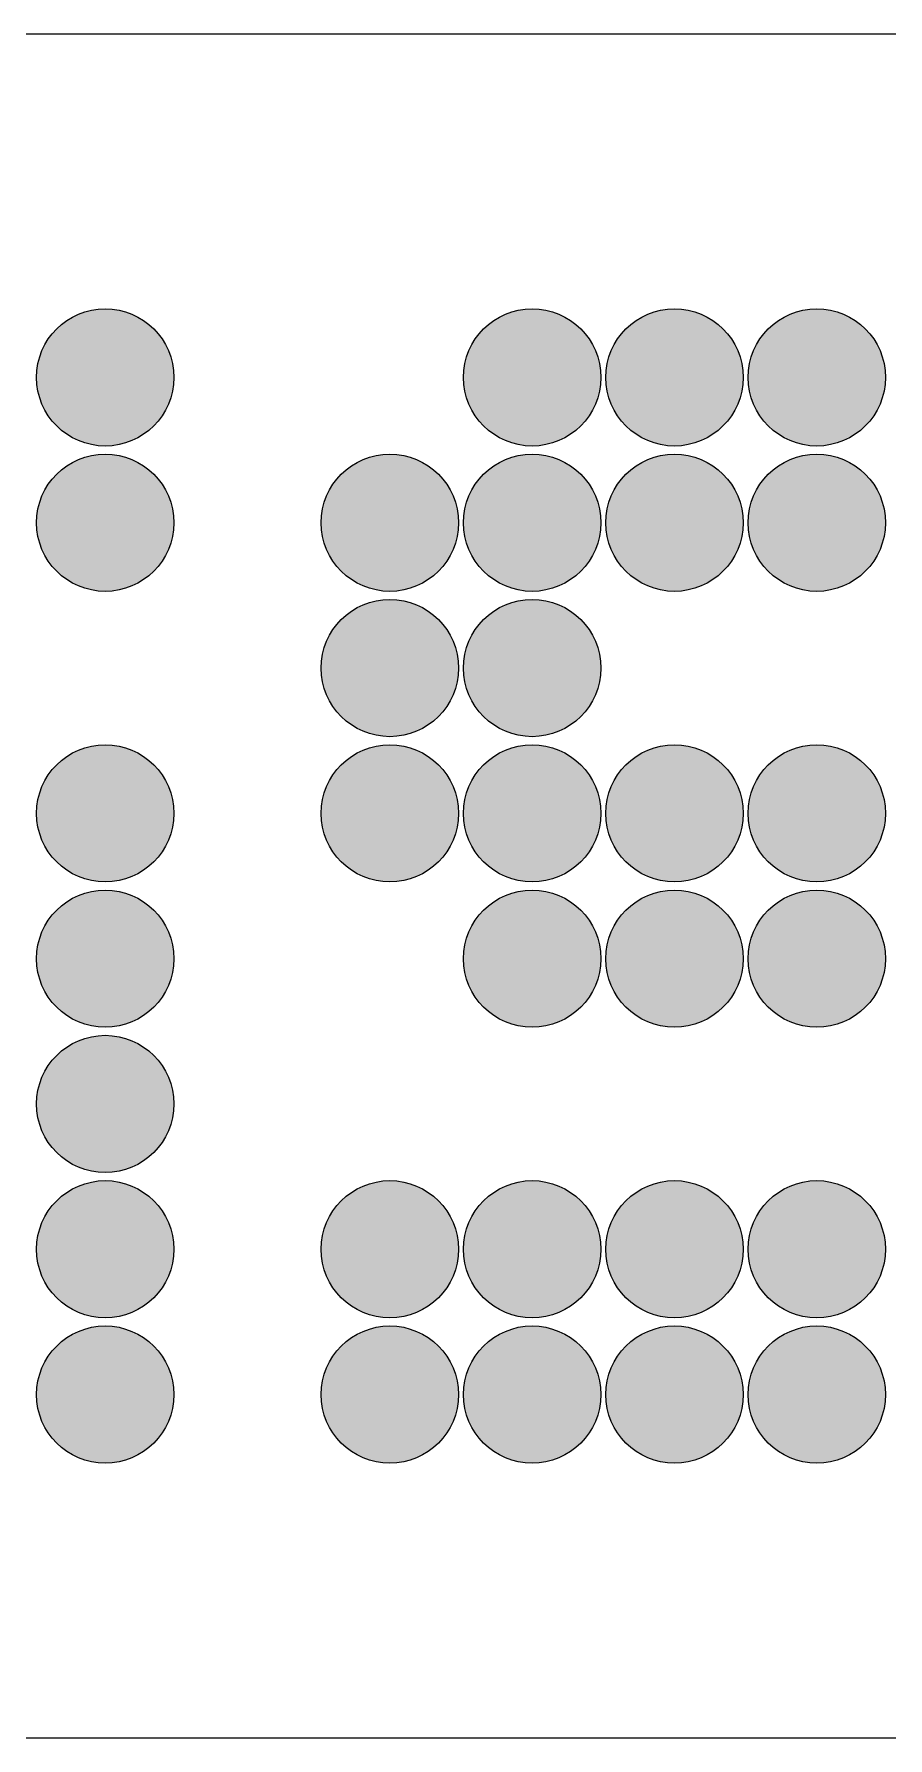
# Model space of a CAD drawing. Header units: inches. Extents: x 36 to 176, y 179 to 246.
# Drawn here: x 105.5 to 139.1, y 179.1 to 246.1 of the extents above; entities that cross this region are included whole.
import ezdxf

# ---------------------------------------------------------------- set-up
doc = ezdxf.new("R2010")
doc.units = ezdxf.units.IN
doc.header["$MEASUREMENT"] = 0
doc.layers.add('CUT', color=7, linetype='Continuous')
doc.layers.add('ENGRAVE', color=7, linetype='Continuous')

# ---------------------------------------------------------------- blocks, each defined once
blk = doc.blocks.new('block 2')
at = {"layer": 'CUT', "color": 7, "lineweight": 5, "true_color": 0xffffff}
blk.add_lwpolyline([(175.55, 246.14), (35.55, 246.14), (35.55, 179.14), (175.55, 179.14), (175.55, 246.14)], dxfattribs=at)
blk = doc.blocks.new('block 6')
at = {"layer": 'ENGRAVE', "true_color": 0xff0000}
h = blk.add_hatch(color=1, dxfattribs=at)
h.dxf.hatch_style = 2
edge = h.paths.add_edge_path()
edge.add_spline(control_points=[(122.45, 198.354), (122.45, 196.863), (123.659, 195.654), (125.15, 195.654), (126.641, 195.654), (127.85, 196.863), (127.85, 198.354), (127.85, 199.845), (126.641, 201.054), (125.15, 201.054), (123.659, 201.054), (122.45, 199.845), (122.45, 198.354), (122.45, 198.354), (122.45, 198.354), (122.45, 198.354)], knot_values=[0, 0, 0, 0, 1, 1, 1, 2, 2, 2, 3, 3, 3, 4, 4, 4, 5, 5, 5, 5], degree=3, periodic=1)
at = {"layer": 'ENGRAVE', "lineweight": 0}
blk.add_open_spline([(122.45, 198.354), (122.45, 196.863), (123.659, 195.654), (125.15, 195.654), (126.641, 195.654), (127.85, 196.863), (127.85, 198.354), (127.85, 199.845), (126.641, 201.054), (125.15, 201.054), (123.659, 201.054), (122.45, 199.845), (122.45, 198.354), (122.45, 198.354), (122.45, 198.354), (122.45, 198.354)], degree=3, knots=[0, 0, 0, 0, 1, 1, 1, 2, 2, 2, 3, 3, 3, 4, 4, 4, 5, 5, 5, 5], dxfattribs=at)
blk = doc.blocks.new('block 7')
at = {"layer": 'ENGRAVE', "true_color": 0xff0000}
h = blk.add_hatch(color=1, dxfattribs=at)
h.dxf.hatch_style = 2
edge = h.paths.add_edge_path()
edge.add_spline(control_points=[(128.05, 192.64), (128.05, 191.148), (129.259, 189.94), (130.75, 189.94), (132.241, 189.94), (133.45, 191.148), (133.45, 192.64), (133.45, 194.131), (132.241, 195.34), (130.75, 195.34), (129.259, 195.34), (128.05, 194.131), (128.05, 192.64), (128.05, 192.64), (128.05, 192.64), (128.05, 192.64)], knot_values=[0, 0, 0, 0, 1, 1, 1, 2, 2, 2, 3, 3, 3, 4, 4, 4, 5, 5, 5, 5], degree=3, periodic=1)
at = {"layer": 'ENGRAVE', "lineweight": 0}
blk.add_open_spline([(128.05, 192.64), (128.05, 191.148), (129.259, 189.94), (130.75, 189.94), (132.241, 189.94), (133.45, 191.148), (133.45, 192.64), (133.45, 194.131), (132.241, 195.34), (130.75, 195.34), (129.259, 195.34), (128.05, 194.131), (128.05, 192.64), (128.05, 192.64), (128.05, 192.64), (128.05, 192.64)], degree=3, knots=[0, 0, 0, 0, 1, 1, 1, 2, 2, 2, 3, 3, 3, 4, 4, 4, 5, 5, 5, 5], dxfattribs=at)
blk = doc.blocks.new('block 11')
at = {"layer": 'ENGRAVE', "true_color": 0xff0000}
h = blk.add_hatch(color=1, dxfattribs=at)
h.dxf.hatch_style = 2
edge = h.paths.add_edge_path()
edge.add_spline(control_points=[(128.05, 215.497), (128.05, 214.006), (129.259, 212.797), (130.75, 212.797), (132.241, 212.797), (133.45, 214.006), (133.45, 215.497), (133.45, 216.988), (132.241, 218.197), (130.75, 218.197), (129.259, 218.197), (128.05, 216.988), (128.05, 215.497), (128.05, 215.497), (128.05, 215.497), (128.05, 215.497)], knot_values=[0, 0, 0, 0, 1, 1, 1, 2, 2, 2, 3, 3, 3, 4, 4, 4, 5, 5, 5, 5], degree=3, periodic=1)
at = {"layer": 'ENGRAVE', "lineweight": 0}
blk.add_open_spline([(128.05, 215.497), (128.05, 214.006), (129.259, 212.797), (130.75, 212.797), (132.241, 212.797), (133.45, 214.006), (133.45, 215.497), (133.45, 216.988), (132.241, 218.197), (130.75, 218.197), (129.259, 218.197), (128.05, 216.988), (128.05, 215.497), (128.05, 215.497), (128.05, 215.497), (128.05, 215.497)], degree=3, knots=[0, 0, 0, 0, 1, 1, 1, 2, 2, 2, 3, 3, 3, 4, 4, 4, 5, 5, 5, 5], dxfattribs=at)
blk = doc.blocks.new('block 12')
at = {"layer": 'ENGRAVE', "true_color": 0xff0000}
h = blk.add_hatch(color=1, dxfattribs=at)
h.dxf.hatch_style = 2
edge = h.paths.add_edge_path()
edge.add_spline(control_points=[(122.45, 226.925), (122.45, 225.434), (123.659, 224.225), (125.15, 224.225), (126.641, 224.225), (127.85, 225.434), (127.85, 226.925), (127.85, 228.416), (126.641, 229.625), (125.15, 229.625), (123.659, 229.625), (122.45, 228.416), (122.45, 226.925), (122.45, 226.925), (122.45, 226.925), (122.45, 226.925)], knot_values=[0, 0, 0, 0, 1, 1, 1, 2, 2, 2, 3, 3, 3, 4, 4, 4, 5, 5, 5, 5], degree=3, periodic=1)
at = {"layer": 'ENGRAVE', "lineweight": 0}
blk.add_open_spline([(122.45, 226.925), (122.45, 225.434), (123.659, 224.225), (125.15, 224.225), (126.641, 224.225), (127.85, 225.434), (127.85, 226.925), (127.85, 228.416), (126.641, 229.625), (125.15, 229.625), (123.659, 229.625), (122.45, 228.416), (122.45, 226.925), (122.45, 226.925), (122.45, 226.925), (122.45, 226.925)], degree=3, knots=[0, 0, 0, 0, 1, 1, 1, 2, 2, 2, 3, 3, 3, 4, 4, 4, 5, 5, 5, 5], dxfattribs=at)
blk = doc.blocks.new('block 16')
at = {"layer": 'ENGRAVE', "true_color": 0xff0000}
h = blk.add_hatch(color=1, dxfattribs=at)
h.dxf.hatch_style = 2
edge = h.paths.add_edge_path()
edge.add_spline(control_points=[(128.05, 232.64), (128.05, 231.148), (129.259, 229.94), (130.75, 229.94), (132.241, 229.94), (133.45, 231.148), (133.45, 232.64), (133.45, 234.131), (132.241, 235.34), (130.75, 235.34), (129.259, 235.34), (128.05, 234.131), (128.05, 232.64), (128.05, 232.64), (128.05, 232.64), (128.05, 232.64)], knot_values=[0, 0, 0, 0, 1, 1, 1, 2, 2, 2, 3, 3, 3, 4, 4, 4, 5, 5, 5, 5], degree=3, periodic=1)
at = {"layer": 'ENGRAVE', "lineweight": 0}
blk.add_open_spline([(128.05, 232.64), (128.05, 231.148), (129.259, 229.94), (130.75, 229.94), (132.241, 229.94), (133.45, 231.148), (133.45, 232.64), (133.45, 234.131), (132.241, 235.34), (130.75, 235.34), (129.259, 235.34), (128.05, 234.131), (128.05, 232.64), (128.05, 232.64), (128.05, 232.64), (128.05, 232.64)], degree=3, knots=[0, 0, 0, 0, 1, 1, 1, 2, 2, 2, 3, 3, 3, 4, 4, 4, 5, 5, 5, 5], dxfattribs=at)
blk = doc.blocks.new('block 17')
at = {"layer": 'ENGRAVE', "true_color": 0xff0000}
h = blk.add_hatch(color=1, dxfattribs=at)
h.dxf.hatch_style = 2
edge = h.paths.add_edge_path()
edge.add_spline(control_points=[(116.85, 215.497), (116.85, 214.006), (118.059, 212.797), (119.55, 212.797), (121.041, 212.797), (122.25, 214.006), (122.25, 215.497), (122.25, 216.988), (121.041, 218.197), (119.55, 218.197), (118.059, 218.197), (116.85, 216.988), (116.85, 215.497), (116.85, 215.497), (116.85, 215.497), (116.85, 215.497)], knot_values=[0, 0, 0, 0, 1, 1, 1, 2, 2, 2, 3, 3, 3, 4, 4, 4, 5, 5, 5, 5], degree=3, periodic=1)
at = {"layer": 'ENGRAVE', "lineweight": 0}
blk.add_open_spline([(116.85, 215.497), (116.85, 214.006), (118.059, 212.797), (119.55, 212.797), (121.041, 212.797), (122.25, 214.006), (122.25, 215.497), (122.25, 216.988), (121.041, 218.197), (119.55, 218.197), (118.059, 218.197), (116.85, 216.988), (116.85, 215.497), (116.85, 215.497), (116.85, 215.497), (116.85, 215.497)], degree=3, knots=[0, 0, 0, 0, 1, 1, 1, 2, 2, 2, 3, 3, 3, 4, 4, 4, 5, 5, 5, 5], dxfattribs=at)
blk = doc.blocks.new('block 19')
at = {"layer": 'ENGRAVE', "true_color": 0xff0000}
h = blk.add_hatch(color=1, dxfattribs=at)
h.dxf.hatch_style = 2
edge = h.paths.add_edge_path()
edge.add_spline(control_points=[(105.65, 198.354), (105.65, 196.863), (106.859, 195.654), (108.35, 195.654), (109.841, 195.654), (111.05, 196.863), (111.05, 198.354), (111.05, 199.845), (109.841, 201.054), (108.35, 201.054), (106.859, 201.054), (105.65, 199.845), (105.65, 198.354), (105.65, 198.354), (105.65, 198.354), (105.65, 198.354)], knot_values=[0, 0, 0, 0, 1, 1, 1, 2, 2, 2, 3, 3, 3, 4, 4, 4, 5, 5, 5, 5], degree=3, periodic=1)
at = {"layer": 'ENGRAVE', "lineweight": 0}
blk.add_open_spline([(105.65, 198.354), (105.65, 196.863), (106.859, 195.654), (108.35, 195.654), (109.841, 195.654), (111.05, 196.863), (111.05, 198.354), (111.05, 199.845), (109.841, 201.054), (108.35, 201.054), (106.859, 201.054), (105.65, 199.845), (105.65, 198.354), (105.65, 198.354), (105.65, 198.354), (105.65, 198.354)], degree=3, knots=[0, 0, 0, 0, 1, 1, 1, 2, 2, 2, 3, 3, 3, 4, 4, 4, 5, 5, 5, 5], dxfattribs=at)
blk = doc.blocks.new('block 48')
at = {"layer": 'ENGRAVE', "true_color": 0xff0000}
h = blk.add_hatch(color=1, dxfattribs=at)
h.dxf.hatch_style = 2
edge = h.paths.add_edge_path()
edge.add_spline(control_points=[(105.65, 232.64), (105.65, 231.148), (106.859, 229.94), (108.35, 229.94), (109.841, 229.94), (111.05, 231.148), (111.05, 232.64), (111.05, 234.131), (109.841, 235.34), (108.35, 235.34), (106.859, 235.34), (105.65, 234.131), (105.65, 232.64), (105.65, 232.64), (105.65, 232.64), (105.65, 232.64)], knot_values=[0, 0, 0, 0, 1, 1, 1, 2, 2, 2, 3, 3, 3, 4, 4, 4, 5, 5, 5, 5], degree=3, periodic=1)
at = {"layer": 'ENGRAVE', "lineweight": 0}
blk.add_open_spline([(105.65, 232.64), (105.65, 231.148), (106.859, 229.94), (108.35, 229.94), (109.841, 229.94), (111.05, 231.148), (111.05, 232.64), (111.05, 234.131), (109.841, 235.34), (108.35, 235.34), (106.859, 235.34), (105.65, 234.131), (105.65, 232.64), (105.65, 232.64), (105.65, 232.64), (105.65, 232.64)], degree=3, knots=[0, 0, 0, 0, 1, 1, 1, 2, 2, 2, 3, 3, 3, 4, 4, 4, 5, 5, 5, 5], dxfattribs=at)
blk = doc.blocks.new('block 49')
at = {"layer": 'ENGRAVE', "true_color": 0xff0000}
h = blk.add_hatch(color=1, dxfattribs=at)
h.dxf.hatch_style = 2
edge = h.paths.add_edge_path()
edge.add_spline(control_points=[(105.65, 215.497), (105.65, 214.006), (106.859, 212.797), (108.35, 212.797), (109.841, 212.797), (111.05, 214.006), (111.05, 215.497), (111.05, 216.988), (109.841, 218.197), (108.35, 218.197), (106.859, 218.197), (105.65, 216.988), (105.65, 215.497), (105.65, 215.497), (105.65, 215.497), (105.65, 215.497)], knot_values=[0, 0, 0, 0, 1, 1, 1, 2, 2, 2, 3, 3, 3, 4, 4, 4, 5, 5, 5, 5], degree=3, periodic=1)
at = {"layer": 'ENGRAVE', "lineweight": 0}
blk.add_open_spline([(105.65, 215.497), (105.65, 214.006), (106.859, 212.797), (108.35, 212.797), (109.841, 212.797), (111.05, 214.006), (111.05, 215.497), (111.05, 216.988), (109.841, 218.197), (108.35, 218.197), (106.859, 218.197), (105.65, 216.988), (105.65, 215.497), (105.65, 215.497), (105.65, 215.497), (105.65, 215.497)], degree=3, knots=[0, 0, 0, 0, 1, 1, 1, 2, 2, 2, 3, 3, 3, 4, 4, 4, 5, 5, 5, 5], dxfattribs=at)
blk = doc.blocks.new('block 50')
at = {"layer": 'ENGRAVE', "true_color": 0xff0000}
h = blk.add_hatch(color=1, dxfattribs=at)
h.dxf.hatch_style = 2
edge = h.paths.add_edge_path()
edge.add_spline(control_points=[(105.65, 192.64), (105.65, 191.148), (106.859, 189.94), (108.35, 189.94), (109.841, 189.94), (111.05, 191.148), (111.05, 192.64), (111.05, 194.131), (109.841, 195.34), (108.35, 195.34), (106.859, 195.34), (105.65, 194.131), (105.65, 192.64), (105.65, 192.64), (105.65, 192.64), (105.65, 192.64)], knot_values=[0, 0, 0, 0, 1, 1, 1, 2, 2, 2, 3, 3, 3, 4, 4, 4, 5, 5, 5, 5], degree=3, periodic=1)
at = {"layer": 'ENGRAVE', "lineweight": 0}
blk.add_open_spline([(105.65, 192.64), (105.65, 191.148), (106.859, 189.94), (108.35, 189.94), (109.841, 189.94), (111.05, 191.148), (111.05, 192.64), (111.05, 194.131), (109.841, 195.34), (108.35, 195.34), (106.859, 195.34), (105.65, 194.131), (105.65, 192.64), (105.65, 192.64), (105.65, 192.64), (105.65, 192.64)], degree=3, knots=[0, 0, 0, 0, 1, 1, 1, 2, 2, 2, 3, 3, 3, 4, 4, 4, 5, 5, 5, 5], dxfattribs=at)
blk = doc.blocks.new('block 52')
at = {"layer": 'ENGRAVE', "true_color": 0xff0000}
h = blk.add_hatch(color=1, dxfattribs=at)
h.dxf.hatch_style = 2
edge = h.paths.add_edge_path()
edge.add_spline(control_points=[(116.85, 198.354), (116.85, 196.863), (118.059, 195.654), (119.55, 195.654), (121.041, 195.654), (122.25, 196.863), (122.25, 198.354), (122.25, 199.845), (121.041, 201.054), (119.55, 201.054), (118.059, 201.054), (116.85, 199.845), (116.85, 198.354), (116.85, 198.354), (116.85, 198.354), (116.85, 198.354)], knot_values=[0, 0, 0, 0, 1, 1, 1, 2, 2, 2, 3, 3, 3, 4, 4, 4, 5, 5, 5, 5], degree=3, periodic=1)
at = {"layer": 'ENGRAVE', "lineweight": 0}
blk.add_open_spline([(116.85, 198.354), (116.85, 196.863), (118.059, 195.654), (119.55, 195.654), (121.041, 195.654), (122.25, 196.863), (122.25, 198.354), (122.25, 199.845), (121.041, 201.054), (119.55, 201.054), (118.059, 201.054), (116.85, 199.845), (116.85, 198.354), (116.85, 198.354), (116.85, 198.354), (116.85, 198.354)], degree=3, knots=[0, 0, 0, 0, 1, 1, 1, 2, 2, 2, 3, 3, 3, 4, 4, 4, 5, 5, 5, 5], dxfattribs=at)
blk = doc.blocks.new('block 53')
at = {"layer": 'ENGRAVE', "true_color": 0xff0000}
h = blk.add_hatch(color=1, dxfattribs=at)
h.dxf.hatch_style = 2
edge = h.paths.add_edge_path()
edge.add_spline(control_points=[(133.65, 232.64), (133.65, 231.148), (134.859, 229.94), (136.35, 229.94), (137.841, 229.94), (139.05, 231.148), (139.05, 232.64), (139.05, 234.131), (137.841, 235.34), (136.35, 235.34), (134.859, 235.34), (133.65, 234.131), (133.65, 232.64), (133.65, 232.64), (133.65, 232.64), (133.65, 232.64)], knot_values=[0, 0, 0, 0, 1, 1, 1, 2, 2, 2, 3, 3, 3, 4, 4, 4, 5, 5, 5, 5], degree=3, periodic=1)
at = {"layer": 'ENGRAVE', "lineweight": 0}
blk.add_open_spline([(133.65, 232.64), (133.65, 231.148), (134.859, 229.94), (136.35, 229.94), (137.841, 229.94), (139.05, 231.148), (139.05, 232.64), (139.05, 234.131), (137.841, 235.34), (136.35, 235.34), (134.859, 235.34), (133.65, 234.131), (133.65, 232.64), (133.65, 232.64), (133.65, 232.64), (133.65, 232.64)], degree=3, knots=[0, 0, 0, 0, 1, 1, 1, 2, 2, 2, 3, 3, 3, 4, 4, 4, 5, 5, 5, 5], dxfattribs=at)
blk = doc.blocks.new('block 57')
at = {"layer": 'ENGRAVE', "true_color": 0xff0000}
h = blk.add_hatch(color=1, dxfattribs=at)
h.dxf.hatch_style = 2
edge = h.paths.add_edge_path()
edge.add_spline(control_points=[(122.45, 221.211), (122.45, 219.72), (123.659, 218.511), (125.15, 218.511), (126.641, 218.511), (127.85, 219.72), (127.85, 221.211), (127.85, 222.702), (126.641, 223.911), (125.15, 223.911), (123.659, 223.911), (122.45, 222.702), (122.45, 221.211), (122.45, 221.211), (122.45, 221.211), (122.45, 221.211)], knot_values=[0, 0, 0, 0, 1, 1, 1, 2, 2, 2, 3, 3, 3, 4, 4, 4, 5, 5, 5, 5], degree=3, periodic=1)
at = {"layer": 'ENGRAVE', "lineweight": 0}
blk.add_open_spline([(122.45, 221.211), (122.45, 219.72), (123.659, 218.511), (125.15, 218.511), (126.641, 218.511), (127.85, 219.72), (127.85, 221.211), (127.85, 222.702), (126.641, 223.911), (125.15, 223.911), (123.659, 223.911), (122.45, 222.702), (122.45, 221.211), (122.45, 221.211), (122.45, 221.211), (122.45, 221.211)], degree=3, knots=[0, 0, 0, 0, 1, 1, 1, 2, 2, 2, 3, 3, 3, 4, 4, 4, 5, 5, 5, 5], dxfattribs=at)
blk = doc.blocks.new('block 58')
at = {"layer": 'ENGRAVE', "true_color": 0xff0000}
h = blk.add_hatch(color=1, dxfattribs=at)
h.dxf.hatch_style = 2
edge = h.paths.add_edge_path()
edge.add_spline(control_points=[(133.65, 215.497), (133.65, 214.006), (134.859, 212.797), (136.35, 212.797), (137.841, 212.797), (139.05, 214.006), (139.05, 215.497), (139.05, 216.988), (137.841, 218.197), (136.35, 218.197), (134.859, 218.197), (133.65, 216.988), (133.65, 215.497), (133.65, 215.497), (133.65, 215.497), (133.65, 215.497)], knot_values=[0, 0, 0, 0, 1, 1, 1, 2, 2, 2, 3, 3, 3, 4, 4, 4, 5, 5, 5, 5], degree=3, periodic=1)
at = {"layer": 'ENGRAVE', "lineweight": 0}
blk.add_open_spline([(133.65, 215.497), (133.65, 214.006), (134.859, 212.797), (136.35, 212.797), (137.841, 212.797), (139.05, 214.006), (139.05, 215.497), (139.05, 216.988), (137.841, 218.197), (136.35, 218.197), (134.859, 218.197), (133.65, 216.988), (133.65, 215.497), (133.65, 215.497), (133.65, 215.497), (133.65, 215.497)], degree=3, knots=[0, 0, 0, 0, 1, 1, 1, 2, 2, 2, 3, 3, 3, 4, 4, 4, 5, 5, 5, 5], dxfattribs=at)
blk = doc.blocks.new('block 62')
at = {"layer": 'ENGRAVE', "true_color": 0xff0000}
h = blk.add_hatch(color=1, dxfattribs=at)
h.dxf.hatch_style = 2
edge = h.paths.add_edge_path()
edge.add_spline(control_points=[(122.45, 192.64), (122.45, 191.148), (123.659, 189.94), (125.15, 189.94), (126.641, 189.94), (127.85, 191.148), (127.85, 192.64), (127.85, 194.131), (126.641, 195.34), (125.15, 195.34), (123.659, 195.34), (122.45, 194.131), (122.45, 192.64), (122.45, 192.64), (122.45, 192.64), (122.45, 192.64)], knot_values=[0, 0, 0, 0, 1, 1, 1, 2, 2, 2, 3, 3, 3, 4, 4, 4, 5, 5, 5, 5], degree=3, periodic=1)
at = {"layer": 'ENGRAVE', "lineweight": 0}
blk.add_open_spline([(122.45, 192.64), (122.45, 191.148), (123.659, 189.94), (125.15, 189.94), (126.641, 189.94), (127.85, 191.148), (127.85, 192.64), (127.85, 194.131), (126.641, 195.34), (125.15, 195.34), (123.659, 195.34), (122.45, 194.131), (122.45, 192.64), (122.45, 192.64), (122.45, 192.64), (122.45, 192.64)], degree=3, knots=[0, 0, 0, 0, 1, 1, 1, 2, 2, 2, 3, 3, 3, 4, 4, 4, 5, 5, 5, 5], dxfattribs=at)
blk = doc.blocks.new('block 63')
at = {"layer": 'ENGRAVE', "true_color": 0xff0000}
h = blk.add_hatch(color=1, dxfattribs=at)
h.dxf.hatch_style = 2
edge = h.paths.add_edge_path()
edge.add_spline(control_points=[(128.05, 209.782), (128.05, 208.291), (129.259, 207.082), (130.75, 207.082), (132.241, 207.082), (133.45, 208.291), (133.45, 209.782), (133.45, 211.274), (132.241, 212.482), (130.75, 212.482), (129.259, 212.482), (128.05, 211.274), (128.05, 209.782), (128.05, 209.782), (128.05, 209.782), (128.05, 209.782)], knot_values=[0, 0, 0, 0, 1, 1, 1, 2, 2, 2, 3, 3, 3, 4, 4, 4, 5, 5, 5, 5], degree=3, periodic=1)
at = {"layer": 'ENGRAVE', "lineweight": 0}
blk.add_open_spline([(128.05, 209.782), (128.05, 208.291), (129.259, 207.082), (130.75, 207.082), (132.241, 207.082), (133.45, 208.291), (133.45, 209.782), (133.45, 211.274), (132.241, 212.482), (130.75, 212.482), (129.259, 212.482), (128.05, 211.274), (128.05, 209.782), (128.05, 209.782), (128.05, 209.782), (128.05, 209.782)], degree=3, knots=[0, 0, 0, 0, 1, 1, 1, 2, 2, 2, 3, 3, 3, 4, 4, 4, 5, 5, 5, 5], dxfattribs=at)
blk = doc.blocks.new('block 70')
at = {"layer": 'ENGRAVE', "true_color": 0xff0000}
h = blk.add_hatch(color=1, dxfattribs=at)
h.dxf.hatch_style = 2
edge = h.paths.add_edge_path()
edge.add_spline(control_points=[(133.65, 198.354), (133.65, 196.863), (134.859, 195.654), (136.35, 195.654), (137.841, 195.654), (139.05, 196.863), (139.05, 198.354), (139.05, 199.845), (137.841, 201.054), (136.35, 201.054), (134.859, 201.054), (133.65, 199.845), (133.65, 198.354), (133.65, 198.354), (133.65, 198.354), (133.65, 198.354)], knot_values=[0, 0, 0, 0, 1, 1, 1, 2, 2, 2, 3, 3, 3, 4, 4, 4, 5, 5, 5, 5], degree=3, periodic=1)
at = {"layer": 'ENGRAVE', "lineweight": 0}
blk.add_open_spline([(133.65, 198.354), (133.65, 196.863), (134.859, 195.654), (136.35, 195.654), (137.841, 195.654), (139.05, 196.863), (139.05, 198.354), (139.05, 199.845), (137.841, 201.054), (136.35, 201.054), (134.859, 201.054), (133.65, 199.845), (133.65, 198.354), (133.65, 198.354), (133.65, 198.354), (133.65, 198.354)], degree=3, knots=[0, 0, 0, 0, 1, 1, 1, 2, 2, 2, 3, 3, 3, 4, 4, 4, 5, 5, 5, 5], dxfattribs=at)
blk = doc.blocks.new('block 71')
at = {"layer": 'ENGRAVE', "true_color": 0xff0000}
h = blk.add_hatch(color=1, dxfattribs=at)
h.dxf.hatch_style = 2
edge = h.paths.add_edge_path()
edge.add_spline(control_points=[(133.65, 192.64), (133.65, 191.148), (134.859, 189.94), (136.35, 189.94), (137.841, 189.94), (139.05, 191.148), (139.05, 192.64), (139.05, 194.131), (137.841, 195.34), (136.35, 195.34), (134.859, 195.34), (133.65, 194.131), (133.65, 192.64), (133.65, 192.64), (133.65, 192.64), (133.65, 192.64)], knot_values=[0, 0, 0, 0, 1, 1, 1, 2, 2, 2, 3, 3, 3, 4, 4, 4, 5, 5, 5, 5], degree=3, periodic=1)
at = {"layer": 'ENGRAVE', "lineweight": 0}
blk.add_open_spline([(133.65, 192.64), (133.65, 191.148), (134.859, 189.94), (136.35, 189.94), (137.841, 189.94), (139.05, 191.148), (139.05, 192.64), (139.05, 194.131), (137.841, 195.34), (136.35, 195.34), (134.859, 195.34), (133.65, 194.131), (133.65, 192.64), (133.65, 192.64), (133.65, 192.64), (133.65, 192.64)], degree=3, knots=[0, 0, 0, 0, 1, 1, 1, 2, 2, 2, 3, 3, 3, 4, 4, 4, 5, 5, 5, 5], dxfattribs=at)
blk = doc.blocks.new('block 75')
at = {"layer": 'ENGRAVE', "true_color": 0xff0000}
h = blk.add_hatch(color=1, dxfattribs=at)
h.dxf.hatch_style = 2
edge = h.paths.add_edge_path()
edge.add_spline(control_points=[(122.45, 209.782), (122.45, 208.291), (123.659, 207.082), (125.15, 207.082), (126.641, 207.082), (127.85, 208.291), (127.85, 209.782), (127.85, 211.274), (126.641, 212.482), (125.15, 212.482), (123.659, 212.482), (122.45, 211.274), (122.45, 209.782), (122.45, 209.782), (122.45, 209.782), (122.45, 209.782)], knot_values=[0, 0, 0, 0, 1, 1, 1, 2, 2, 2, 3, 3, 3, 4, 4, 4, 5, 5, 5, 5], degree=3, periodic=1)
at = {"layer": 'ENGRAVE', "lineweight": 0}
blk.add_open_spline([(122.45, 209.782), (122.45, 208.291), (123.659, 207.082), (125.15, 207.082), (126.641, 207.082), (127.85, 208.291), (127.85, 209.782), (127.85, 211.274), (126.641, 212.482), (125.15, 212.482), (123.659, 212.482), (122.45, 211.274), (122.45, 209.782), (122.45, 209.782), (122.45, 209.782), (122.45, 209.782)], degree=3, knots=[0, 0, 0, 0, 1, 1, 1, 2, 2, 2, 3, 3, 3, 4, 4, 4, 5, 5, 5, 5], dxfattribs=at)
blk = doc.blocks.new('block 76')
at = {"layer": 'ENGRAVE', "true_color": 0xff0000}
h = blk.add_hatch(color=1, dxfattribs=at)
h.dxf.hatch_style = 2
edge = h.paths.add_edge_path()
edge.add_spline(control_points=[(128.05, 226.925), (128.05, 225.434), (129.259, 224.225), (130.75, 224.225), (132.241, 224.225), (133.45, 225.434), (133.45, 226.925), (133.45, 228.416), (132.241, 229.625), (130.75, 229.625), (129.259, 229.625), (128.05, 228.416), (128.05, 226.925), (128.05, 226.925), (128.05, 226.925), (128.05, 226.925)], knot_values=[0, 0, 0, 0, 1, 1, 1, 2, 2, 2, 3, 3, 3, 4, 4, 4, 5, 5, 5, 5], degree=3, periodic=1)
at = {"layer": 'ENGRAVE', "lineweight": 0}
blk.add_open_spline([(128.05, 226.925), (128.05, 225.434), (129.259, 224.225), (130.75, 224.225), (132.241, 224.225), (133.45, 225.434), (133.45, 226.925), (133.45, 228.416), (132.241, 229.625), (130.75, 229.625), (129.259, 229.625), (128.05, 228.416), (128.05, 226.925), (128.05, 226.925), (128.05, 226.925), (128.05, 226.925)], degree=3, knots=[0, 0, 0, 0, 1, 1, 1, 2, 2, 2, 3, 3, 3, 4, 4, 4, 5, 5, 5, 5], dxfattribs=at)
blk = doc.blocks.new('block 80')
at = {"layer": 'ENGRAVE', "true_color": 0xff0000}
h = blk.add_hatch(color=1, dxfattribs=at)
h.dxf.hatch_style = 2
edge = h.paths.add_edge_path()
edge.add_spline(control_points=[(122.45, 232.64), (122.45, 231.148), (123.659, 229.94), (125.15, 229.94), (126.641, 229.94), (127.85, 231.148), (127.85, 232.64), (127.85, 234.131), (126.641, 235.34), (125.15, 235.34), (123.659, 235.34), (122.45, 234.131), (122.45, 232.64), (122.45, 232.64), (122.45, 232.64), (122.45, 232.64)], knot_values=[0, 0, 0, 0, 1, 1, 1, 2, 2, 2, 3, 3, 3, 4, 4, 4, 5, 5, 5, 5], degree=3, periodic=1)
at = {"layer": 'ENGRAVE', "lineweight": 0}
blk.add_open_spline([(122.45, 232.64), (122.45, 231.148), (123.659, 229.94), (125.15, 229.94), (126.641, 229.94), (127.85, 231.148), (127.85, 232.64), (127.85, 234.131), (126.641, 235.34), (125.15, 235.34), (123.659, 235.34), (122.45, 234.131), (122.45, 232.64), (122.45, 232.64), (122.45, 232.64), (122.45, 232.64)], degree=3, knots=[0, 0, 0, 0, 1, 1, 1, 2, 2, 2, 3, 3, 3, 4, 4, 4, 5, 5, 5, 5], dxfattribs=at)
blk = doc.blocks.new('block 81')
at = {"layer": 'ENGRAVE', "true_color": 0xff0000}
h = blk.add_hatch(color=1, dxfattribs=at)
h.dxf.hatch_style = 2
edge = h.paths.add_edge_path()
edge.add_spline(control_points=[(116.85, 221.211), (116.85, 219.72), (118.059, 218.511), (119.55, 218.511), (121.041, 218.511), (122.25, 219.72), (122.25, 221.211), (122.25, 222.702), (121.041, 223.911), (119.55, 223.911), (118.059, 223.911), (116.85, 222.702), (116.85, 221.211), (116.85, 221.211), (116.85, 221.211), (116.85, 221.211)], knot_values=[0, 0, 0, 0, 1, 1, 1, 2, 2, 2, 3, 3, 3, 4, 4, 4, 5, 5, 5, 5], degree=3, periodic=1)
at = {"layer": 'ENGRAVE', "lineweight": 0}
blk.add_open_spline([(116.85, 221.211), (116.85, 219.72), (118.059, 218.511), (119.55, 218.511), (121.041, 218.511), (122.25, 219.72), (122.25, 221.211), (122.25, 222.702), (121.041, 223.911), (119.55, 223.911), (118.059, 223.911), (116.85, 222.702), (116.85, 221.211), (116.85, 221.211), (116.85, 221.211), (116.85, 221.211)], degree=3, knots=[0, 0, 0, 0, 1, 1, 1, 2, 2, 2, 3, 3, 3, 4, 4, 4, 5, 5, 5, 5], dxfattribs=at)
blk = doc.blocks.new('block 83')
at = {"layer": 'ENGRAVE', "true_color": 0xff0000}
h = blk.add_hatch(color=1, dxfattribs=at)
h.dxf.hatch_style = 2
edge = h.paths.add_edge_path()
edge.add_spline(control_points=[(105.65, 204.068), (105.65, 202.577), (106.859, 201.368), (108.35, 201.368), (109.841, 201.368), (111.05, 202.577), (111.05, 204.068), (111.05, 205.559), (109.841, 206.768), (108.35, 206.768), (106.859, 206.768), (105.65, 205.559), (105.65, 204.068), (105.65, 204.068), (105.65, 204.068), (105.65, 204.068)], knot_values=[0, 0, 0, 0, 1, 1, 1, 2, 2, 2, 3, 3, 3, 4, 4, 4, 5, 5, 5, 5], degree=3, periodic=1)
at = {"layer": 'ENGRAVE', "lineweight": 0}
blk.add_open_spline([(105.65, 204.068), (105.65, 202.577), (106.859, 201.368), (108.35, 201.368), (109.841, 201.368), (111.05, 202.577), (111.05, 204.068), (111.05, 205.559), (109.841, 206.768), (108.35, 206.768), (106.859, 206.768), (105.65, 205.559), (105.65, 204.068), (105.65, 204.068), (105.65, 204.068), (105.65, 204.068)], degree=3, knots=[0, 0, 0, 0, 1, 1, 1, 2, 2, 2, 3, 3, 3, 4, 4, 4, 5, 5, 5, 5], dxfattribs=at)
blk = doc.blocks.new('block 112')
at = {"layer": 'ENGRAVE', "true_color": 0xff0000}
h = blk.add_hatch(color=1, dxfattribs=at)
h.dxf.hatch_style = 2
edge = h.paths.add_edge_path()
edge.add_spline(control_points=[(105.65, 226.925), (105.65, 225.434), (106.859, 224.225), (108.35, 224.225), (109.841, 224.225), (111.05, 225.434), (111.05, 226.925), (111.05, 228.416), (109.841, 229.625), (108.35, 229.625), (106.859, 229.625), (105.65, 228.416), (105.65, 226.925), (105.65, 226.925), (105.65, 226.925), (105.65, 226.925)], knot_values=[0, 0, 0, 0, 1, 1, 1, 2, 2, 2, 3, 3, 3, 4, 4, 4, 5, 5, 5, 5], degree=3, periodic=1)
at = {"layer": 'ENGRAVE', "lineweight": 0}
blk.add_open_spline([(105.65, 226.925), (105.65, 225.434), (106.859, 224.225), (108.35, 224.225), (109.841, 224.225), (111.05, 225.434), (111.05, 226.925), (111.05, 228.416), (109.841, 229.625), (108.35, 229.625), (106.859, 229.625), (105.65, 228.416), (105.65, 226.925), (105.65, 226.925), (105.65, 226.925), (105.65, 226.925)], degree=3, knots=[0, 0, 0, 0, 1, 1, 1, 2, 2, 2, 3, 3, 3, 4, 4, 4, 5, 5, 5, 5], dxfattribs=at)
blk = doc.blocks.new('block 113')
at = {"layer": 'ENGRAVE', "true_color": 0xff0000}
h = blk.add_hatch(color=1, dxfattribs=at)
h.dxf.hatch_style = 2
edge = h.paths.add_edge_path()
edge.add_spline(control_points=[(105.65, 209.782), (105.65, 208.291), (106.859, 207.082), (108.35, 207.082), (109.841, 207.082), (111.05, 208.291), (111.05, 209.782), (111.05, 211.274), (109.841, 212.482), (108.35, 212.482), (106.859, 212.482), (105.65, 211.274), (105.65, 209.782), (105.65, 209.782), (105.65, 209.782), (105.65, 209.782)], knot_values=[0, 0, 0, 0, 1, 1, 1, 2, 2, 2, 3, 3, 3, 4, 4, 4, 5, 5, 5, 5], degree=3, periodic=1)
at = {"layer": 'ENGRAVE', "lineweight": 0}
blk.add_open_spline([(105.65, 209.782), (105.65, 208.291), (106.859, 207.082), (108.35, 207.082), (109.841, 207.082), (111.05, 208.291), (111.05, 209.782), (111.05, 211.274), (109.841, 212.482), (108.35, 212.482), (106.859, 212.482), (105.65, 211.274), (105.65, 209.782), (105.65, 209.782), (105.65, 209.782), (105.65, 209.782)], degree=3, knots=[0, 0, 0, 0, 1, 1, 1, 2, 2, 2, 3, 3, 3, 4, 4, 4, 5, 5, 5, 5], dxfattribs=at)
blk = doc.blocks.new('block 115')
at = {"layer": 'ENGRAVE', "true_color": 0xff0000}
h = blk.add_hatch(color=1, dxfattribs=at)
h.dxf.hatch_style = 2
edge = h.paths.add_edge_path()
edge.add_spline(control_points=[(116.85, 226.925), (116.85, 225.434), (118.059, 224.225), (119.55, 224.225), (121.041, 224.225), (122.25, 225.434), (122.25, 226.925), (122.25, 228.416), (121.041, 229.625), (119.55, 229.625), (118.059, 229.625), (116.85, 228.416), (116.85, 226.925), (116.85, 226.925), (116.85, 226.925), (116.85, 226.925)], knot_values=[0, 0, 0, 0, 1, 1, 1, 2, 2, 2, 3, 3, 3, 4, 4, 4, 5, 5, 5, 5], degree=3, periodic=1)
at = {"layer": 'ENGRAVE', "lineweight": 0}
blk.add_open_spline([(116.85, 226.925), (116.85, 225.434), (118.059, 224.225), (119.55, 224.225), (121.041, 224.225), (122.25, 225.434), (122.25, 226.925), (122.25, 228.416), (121.041, 229.625), (119.55, 229.625), (118.059, 229.625), (116.85, 228.416), (116.85, 226.925), (116.85, 226.925), (116.85, 226.925), (116.85, 226.925)], degree=3, knots=[0, 0, 0, 0, 1, 1, 1, 2, 2, 2, 3, 3, 3, 4, 4, 4, 5, 5, 5, 5], dxfattribs=at)
blk = doc.blocks.new('block 116')
at = {"layer": 'ENGRAVE', "true_color": 0xff0000}
h = blk.add_hatch(color=1, dxfattribs=at)
h.dxf.hatch_style = 2
edge = h.paths.add_edge_path()
edge.add_spline(control_points=[(116.85, 192.64), (116.85, 191.148), (118.059, 189.94), (119.55, 189.94), (121.041, 189.94), (122.25, 191.148), (122.25, 192.64), (122.25, 194.131), (121.041, 195.34), (119.55, 195.34), (118.059, 195.34), (116.85, 194.131), (116.85, 192.64), (116.85, 192.64), (116.85, 192.64), (116.85, 192.64)], knot_values=[0, 0, 0, 0, 1, 1, 1, 2, 2, 2, 3, 3, 3, 4, 4, 4, 5, 5, 5, 5], degree=3, periodic=1)
at = {"layer": 'ENGRAVE', "lineweight": 0}
blk.add_open_spline([(116.85, 192.64), (116.85, 191.148), (118.059, 189.94), (119.55, 189.94), (121.041, 189.94), (122.25, 191.148), (122.25, 192.64), (122.25, 194.131), (121.041, 195.34), (119.55, 195.34), (118.059, 195.34), (116.85, 194.131), (116.85, 192.64), (116.85, 192.64), (116.85, 192.64), (116.85, 192.64)], degree=3, knots=[0, 0, 0, 0, 1, 1, 1, 2, 2, 2, 3, 3, 3, 4, 4, 4, 5, 5, 5, 5], dxfattribs=at)
blk = doc.blocks.new('block 120')
at = {"layer": 'ENGRAVE', "true_color": 0xff0000}
h = blk.add_hatch(color=1, dxfattribs=at)
h.dxf.hatch_style = 2
edge = h.paths.add_edge_path()
edge.add_spline(control_points=[(133.65, 226.925), (133.65, 225.434), (134.859, 224.225), (136.35, 224.225), (137.841, 224.225), (139.05, 225.434), (139.05, 226.925), (139.05, 228.416), (137.841, 229.625), (136.35, 229.625), (134.859, 229.625), (133.65, 228.416), (133.65, 226.925), (133.65, 226.925), (133.65, 226.925), (133.65, 226.925)], knot_values=[0, 0, 0, 0, 1, 1, 1, 2, 2, 2, 3, 3, 3, 4, 4, 4, 5, 5, 5, 5], degree=3, periodic=1)
at = {"layer": 'ENGRAVE', "lineweight": 0}
blk.add_open_spline([(133.65, 226.925), (133.65, 225.434), (134.859, 224.225), (136.35, 224.225), (137.841, 224.225), (139.05, 225.434), (139.05, 226.925), (139.05, 228.416), (137.841, 229.625), (136.35, 229.625), (134.859, 229.625), (133.65, 228.416), (133.65, 226.925), (133.65, 226.925), (133.65, 226.925), (133.65, 226.925)], degree=3, knots=[0, 0, 0, 0, 1, 1, 1, 2, 2, 2, 3, 3, 3, 4, 4, 4, 5, 5, 5, 5], dxfattribs=at)
blk = doc.blocks.new('block 121')
at = {"layer": 'ENGRAVE', "true_color": 0xff0000}
h = blk.add_hatch(color=1, dxfattribs=at)
h.dxf.hatch_style = 2
edge = h.paths.add_edge_path()
edge.add_spline(control_points=[(122.45, 215.497), (122.45, 214.006), (123.659, 212.797), (125.15, 212.797), (126.641, 212.797), (127.85, 214.006), (127.85, 215.497), (127.85, 216.988), (126.641, 218.197), (125.15, 218.197), (123.659, 218.197), (122.45, 216.988), (122.45, 215.497), (122.45, 215.497), (122.45, 215.497), (122.45, 215.497)], knot_values=[0, 0, 0, 0, 1, 1, 1, 2, 2, 2, 3, 3, 3, 4, 4, 4, 5, 5, 5, 5], degree=3, periodic=1)
at = {"layer": 'ENGRAVE', "lineweight": 0}
blk.add_open_spline([(122.45, 215.497), (122.45, 214.006), (123.659, 212.797), (125.15, 212.797), (126.641, 212.797), (127.85, 214.006), (127.85, 215.497), (127.85, 216.988), (126.641, 218.197), (125.15, 218.197), (123.659, 218.197), (122.45, 216.988), (122.45, 215.497), (122.45, 215.497), (122.45, 215.497), (122.45, 215.497)], degree=3, knots=[0, 0, 0, 0, 1, 1, 1, 2, 2, 2, 3, 3, 3, 4, 4, 4, 5, 5, 5, 5], dxfattribs=at)
blk = doc.blocks.new('block 126')
at = {"layer": 'ENGRAVE', "true_color": 0xff0000}
h = blk.add_hatch(color=1, dxfattribs=at)
h.dxf.hatch_style = 2
edge = h.paths.add_edge_path()
edge.add_spline(control_points=[(128.05, 198.354), (128.05, 196.863), (129.259, 195.654), (130.75, 195.654), (132.241, 195.654), (133.45, 196.863), (133.45, 198.354), (133.45, 199.845), (132.241, 201.054), (130.75, 201.054), (129.259, 201.054), (128.05, 199.845), (128.05, 198.354), (128.05, 198.354), (128.05, 198.354), (128.05, 198.354)], knot_values=[0, 0, 0, 0, 1, 1, 1, 2, 2, 2, 3, 3, 3, 4, 4, 4, 5, 5, 5, 5], degree=3, periodic=1)
at = {"layer": 'ENGRAVE', "lineweight": 0}
blk.add_open_spline([(128.05, 198.354), (128.05, 196.863), (129.259, 195.654), (130.75, 195.654), (132.241, 195.654), (133.45, 196.863), (133.45, 198.354), (133.45, 199.845), (132.241, 201.054), (130.75, 201.054), (129.259, 201.054), (128.05, 199.845), (128.05, 198.354), (128.05, 198.354), (128.05, 198.354), (128.05, 198.354)], degree=3, knots=[0, 0, 0, 0, 1, 1, 1, 2, 2, 2, 3, 3, 3, 4, 4, 4, 5, 5, 5, 5], dxfattribs=at)
blk = doc.blocks.new('block 127')
at = {"layer": 'ENGRAVE', "true_color": 0xff0000}
h = blk.add_hatch(color=1, dxfattribs=at)
h.dxf.hatch_style = 2
edge = h.paths.add_edge_path()
edge.add_spline(control_points=[(133.65, 209.782), (133.65, 208.291), (134.859, 207.082), (136.35, 207.082), (137.841, 207.082), (139.05, 208.291), (139.05, 209.782), (139.05, 211.274), (137.841, 212.482), (136.35, 212.482), (134.859, 212.482), (133.65, 211.274), (133.65, 209.782), (133.65, 209.782), (133.65, 209.782), (133.65, 209.782)], knot_values=[0, 0, 0, 0, 1, 1, 1, 2, 2, 2, 3, 3, 3, 4, 4, 4, 5, 5, 5, 5], degree=3, periodic=1)
at = {"layer": 'ENGRAVE', "lineweight": 0}
blk.add_open_spline([(133.65, 209.782), (133.65, 208.291), (134.859, 207.082), (136.35, 207.082), (137.841, 207.082), (139.05, 208.291), (139.05, 209.782), (139.05, 211.274), (137.841, 212.482), (136.35, 212.482), (134.859, 212.482), (133.65, 211.274), (133.65, 209.782), (133.65, 209.782), (133.65, 209.782), (133.65, 209.782)], degree=3, knots=[0, 0, 0, 0, 1, 1, 1, 2, 2, 2, 3, 3, 3, 4, 4, 4, 5, 5, 5, 5], dxfattribs=at)

msp = doc.modelspace()

# ---------------------------------------------------------------- block references
at = {"layer": 'CUT'}
msp.add_blockref('block 2', (0, 0), dxfattribs=at)
at = {"layer": 'ENGRAVE'}
for name in ['block 48', 'block 80', 'block 16', 'block 53', 'block 112', 'block 115', 'block 12', 'block 76', 'block 120', 'block 81', 'block 57', 'block 49', 'block 17', 'block 121', 'block 11', 'block 58', 'block 113', 'block 75', 'block 63', 'block 127', 'block 83', 'block 19', 'block 52', 'block 6', 'block 126', 'block 70', 'block 50', 'block 116', 'block 62', 'block 7', 'block 71']:
    msp.add_blockref(name, (0, 0), dxfattribs=at)

doc.saveas('drawing.dxf')
